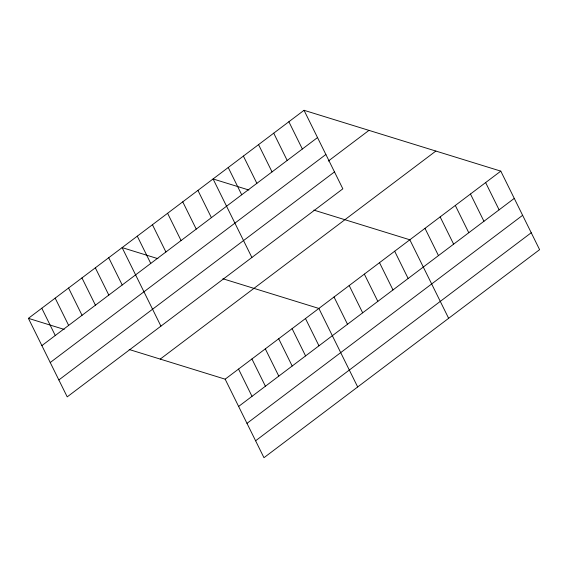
<?xml version="1.0" encoding="UTF-8"?>
<svg xmlns="http://www.w3.org/2000/svg" width="568" height="568" viewBox="0 0 568 568"><rect width="100%" height="100%" fill="white"/><g stroke="black" fill="none" stroke-linecap="round" stroke-linejoin="round"><path stroke-width="0.85" d="M304.036 110.298L342.845 188.824L67.209 396.869L28.4 318.343L304.036 110.298L500.791 171.131L539.6 249.657L263.964 457.701L225.155 379.175L129.163 349.498M41.876 345.607L317.512 137.57M50.24 362.526L325.876 154.482M328.311 161.063L368.966 130.377M58.852 379.956L334.488 171.912M160.226 359.097L435.862 151.06M225.155 379.175L500.791 171.131M238.631 406.44L514.267 198.395M246.988 423.352L522.624 215.315M255.6 440.782L531.236 232.745M248.869 190.017L213.078 178.956L251.887 257.481M313.841 210.11L409.826 239.781L448.642 318.314M157.911 258.674L122.12 247.605L160.929 326.139M222.883 278.76L318.868 308.438L357.677 386.964M28.4 318.343L64.191 329.412M485.626 182.576L499.109 209.84M470.467 194.015L483.943 221.279M455.309 205.46L468.785 232.724M440.15 216.898L453.626 244.169M424.992 228.343L438.468 255.607M394.668 251.226L408.144 278.49M379.509 262.672L392.985 289.936M364.351 274.11L377.826 301.381M288.878 121.744L302.353 149.008M349.192 285.555L362.668 312.819M273.719 133.182L287.195 160.453M334.027 296.993L347.502 324.264M258.554 144.627L272.029 171.891M243.395 156.072L256.871 183.336M305.477 318.541L318.96 345.813M228.237 167.51L241.712 194.781M292.094 328.645L305.57 355.916M278.703 338.755L292.179 366.019M197.92 190.394L211.395 217.665M265.32 348.858L278.796 376.123M182.754 201.839L196.23 229.103M251.929 358.962L265.405 386.226M167.595 213.284L181.071 240.548M238.539 369.065L252.014 396.336M152.437 224.722L165.913 251.986M137.278 236.167L150.754 263.431M108.729 257.716L122.205 284.98M95.339 267.819L108.815 295.083M81.955 277.922L95.431 305.186M68.565 288.026L82.04 315.297M55.174 298.129L68.65 325.4M41.791 308.239L55.266 335.503"/></g></svg>
